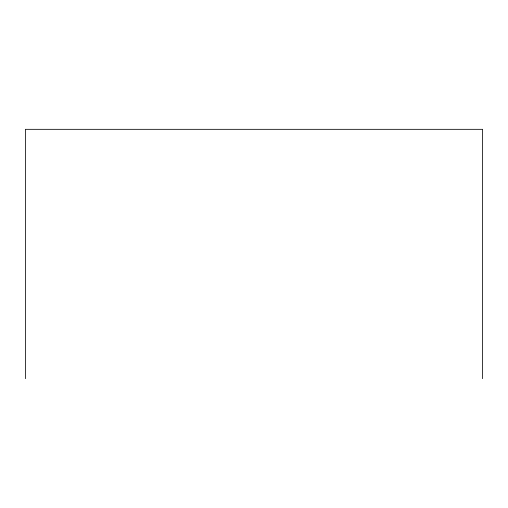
<?xml version="1.0" encoding="UTF-8"?>
<svg xmlns="http://www.w3.org/2000/svg" width="508" height="508" viewBox="0 0 508 508"><rect width="100%" height="100%" fill="white"/><g stroke="black" fill="none" stroke-linecap="round" stroke-linejoin="round"><path stroke-width="0.76" d="M482.6 378.67L482.6 129.33L25.4 129.33L25.4 378.67"/></g></svg>
